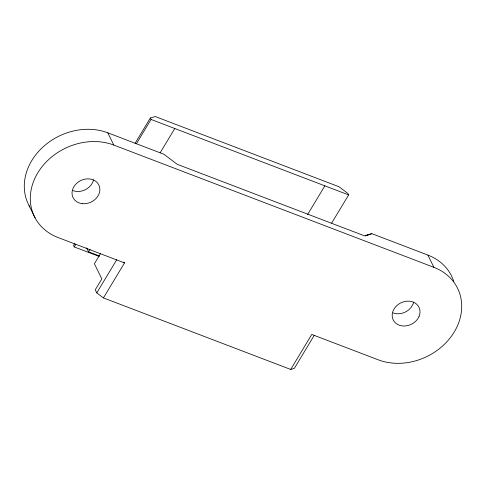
<?xml version="1.0" encoding="UTF-8"?>
<svg xmlns="http://www.w3.org/2000/svg" width="486" height="486" viewBox="0 0 486 486"><rect width="100%" height="100%" fill="white"/><g stroke="black" fill="none" stroke-linecap="round" stroke-linejoin="round"><path stroke-width="0.73" d="M74.723 243.541L73.544 245.491L74.243 246.918L98.931 256.347M135.059 143.376L150.338 118.007L155.222 116.549L339.046 186.764L347.933 193.477L348.632 194.91L331.652 223.098M74.243 246.918L75.792 244.355M136.372 143.783L151.043 119.441L150.338 118.007M99.563 256.019L88.543 251.809L90.092 249.245M160.125 152.859L174.79 128.511M100.572 253.492L94.393 263.746L101.829 278.921L95.262 289.82L96.763 292.882L103.427 297.918L290.695 369.451L294.358 368.358L314.272 335.291M96.763 292.882L116.683 259.822M103.427 297.918L124.519 262.914L123.408 262.075M307.51 214.672L324.879 185.834M290.695 369.451L311.781 334.441L378.205 359.81A57.397 47.756 -26.1 0 0 454.246 331.981A57.397 47.756 -26.1 0 0 433.907 267.336L427.905 255.077L371.808 233.651L364.488 235.838L177.22 164.311L163.891 154.238L107.795 132.812A57.397 47.756 -26.1 0 0 42.069 147.859A57.397 47.756 -26.1 0 0 29.822 206.945M365.587 235.825L368.145 234.744M365.697 235.892L371.808 233.651M151.043 119.441L348.632 194.91M124.519 262.914L58.095 237.545A57.397 47.756 -26.1 0 1 37.756 172.901A57.397 47.756 -26.1 0 1 113.803 145.071L433.907 267.336M107.795 132.812L113.803 145.071M86.611 247.86L88.543 251.809M29.081 205.633L35.089 217.892M413.695 302.134A14.349 11.937 -26.1 0 1 413.076 304.066L410.895 307.681L409.394 309.278A14.349 11.937 -26.1 0 1 399.352 313.719L397.183 313.743A14.349 11.937 -26.1 0 1 393.119 312.887M93.555 179.85A14.349 11.937 -26.1 0 1 72.979 190.609M427.905 255.077A57.397 47.756 -26.1 0 1 453.821 281.637M419.078 316.325L418.136 318.19A14.349 11.937 -26.1 0 1 405.354 325.972L403.192 326.003A14.349 11.937 -26.1 0 1 394.043 308.987L395.282 307.231A14.349 11.937 -26.1 0 1 404.644 301.533L406.825 301.199A14.349 11.937 -26.1 0 1 419.078 316.325M82.341 203.664A14.349 11.937 -26.1 0 0 99.393 186.387A14.349 11.937 -26.1 0 0 76.114 183.866A14.349 11.937 -26.1 0 0 82.341 203.664"/></g></svg>
